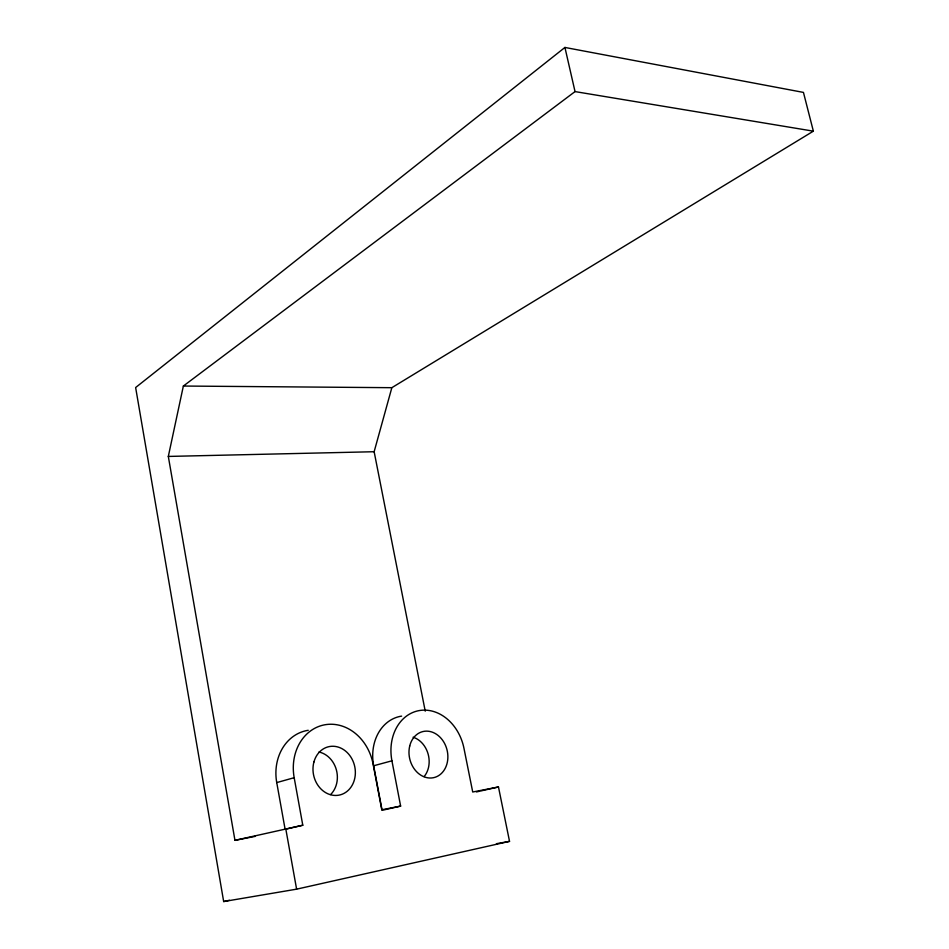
<?xml version="1.0" encoding="UTF-8"?>
<svg xmlns="http://www.w3.org/2000/svg" width="949" height="949" viewBox="0 0 949 949"><rect width="100%" height="100%" fill="white"/><g stroke="black" fill="none" stroke-linecap="round" stroke-linejoin="round"><path stroke-width="1.42" d="M255.293 836.354L234.961 840.351L168.317 456.433L183.359 386.041L575.035 91.59L813.364 131.164L803.447 92.409L564.928 47.45L135.636 387.536L223.667 901.55L296.61 889.166L509.53 841.36L498.474 786.97L472.721 792L463.978 748.37A45.101 36.537 76.4 0 0 419.304 710.564A45.101 36.537 76.4 0 0 391.925 760.813L400.632 806.092L383.538 810.007M425.235 711.169L374.143 451.724L391.842 387.69L813.364 131.164M285.115 829.319L276.74 782.593L294.178 777.694A47.177 40.024 77.6 0 1 325.068 724.739A47.177 40.024 77.6 0 1 373.087 764.064L381.783 809.782L400.632 806.092M382.115 810.327L373.645 765.772L391.925 760.813M234.961 840.351L302.79 825.227L294.178 777.694M286.468 828.999L302.79 825.227M476.457 791.941L479.281 791.312M480.645 790.991L498.474 786.97M223.667 901.55L229.421 900.269M496.41 843.708L509.53 841.36M168.317 456.433L374.143 451.724M183.359 386.041L391.842 387.69M564.928 47.45L575.035 91.59M285.732 828.56L296.61 889.166M373.645 765.772A44.378 36.276 76.7 0 1 401.617 716.127M413.1 737.219A23.298 19.039 76.7 0 1 428.118 754.04A23.298 19.039 76.7 0 1 424.108 776.602M276.74 782.593A46.382 39.692 78.1 0 1 308.223 730.303M318.971 751.999A24.342 20.831 78.1 0 1 336.373 769.864A24.342 20.831 78.1 0 1 330.596 794.586M313.917 762.011A24.769 21.008 77.6 0 0 338.9 795.167A24.769 21.008 77.6 0 0 349.707 755.404A24.769 21.008 77.6 0 0 313.917 762.011M409.719 745.997A23.678 19.182 76.4 0 0 433.159 777.765A23.678 19.182 76.4 0 0 442.4 739.959A23.678 19.182 76.4 0 0 409.719 745.997"/></g></svg>
